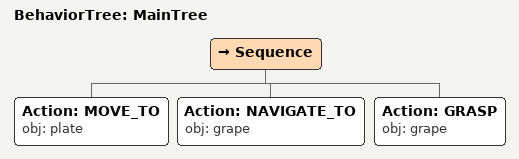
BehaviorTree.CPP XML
<root main_tree_to_execute="MainTree">
  <BehaviorTree ID="MainTree">
    <Sequence>
      <!-- Move to plate -->
      <Action ID="MOVE_TO" obj="plate" />
      <!-- Navigate to grape -->
      <Action ID="NAVIGATE_TO" obj="grape" />
      <!-- Grasp grape -->
      <Action ID="GRASP" obj="grape" />
    </Sequence>
  </BehaviorTree>
</root>
